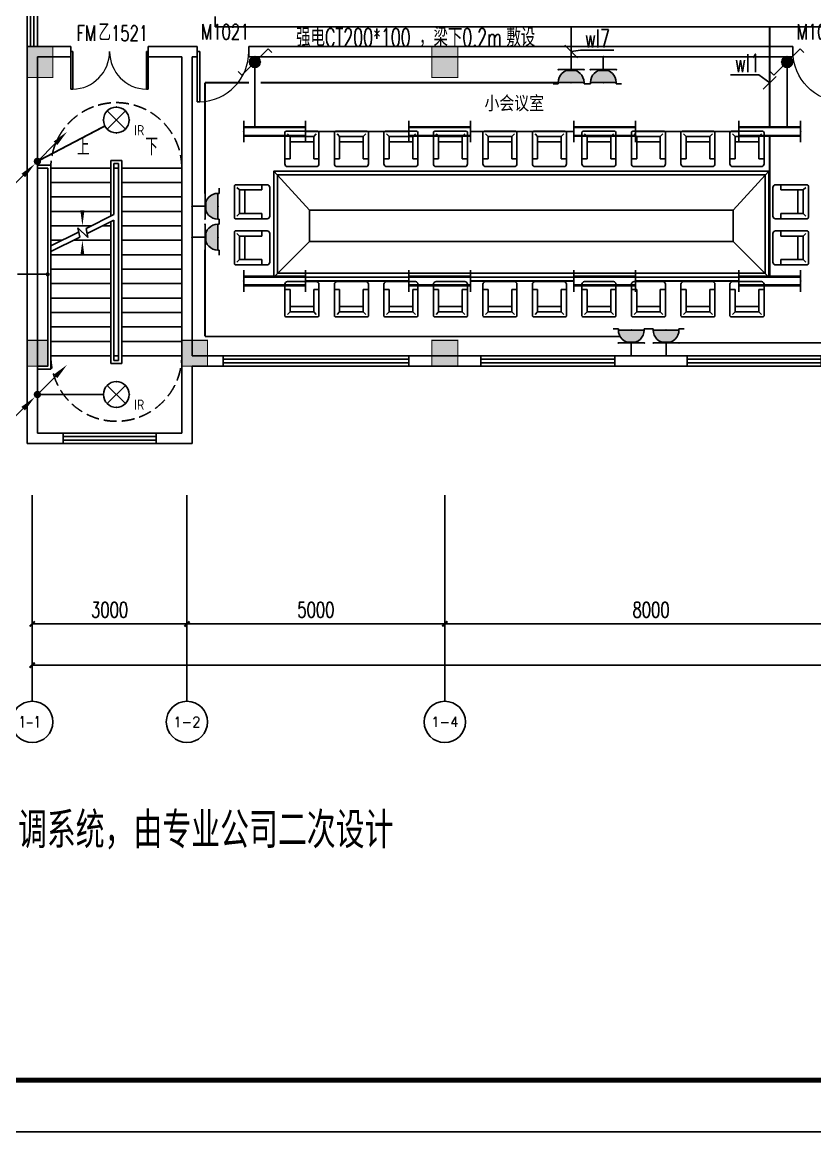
# Model space of a CAD drawing. Extents: x -6243262 to 3079315, y -2914302 to 172723.
# Drawn here: x -5780676 to -5765306, y -692286 to -670768 of the extents above; entities that cross this region are included whole.
import ezdxf
from ezdxf.enums import TextEntityAlignment as Align

# ---------------------------------------------------------------- set-up
doc = ezdxf.new("R2010")
doc.units = 0
doc.header["$LTSCALE"] = 1000
doc.linetypes.add('DASH', pattern=[0.35, 0.25, -0.1])
for name, color, linetype in [('0-柱网', 2, 'Continuous'), ('AXIS', 3, 'Continuous'), ('AXIS_TEXT', 7, 'Continuous'), ('CABLETRAY', 4, 'Continuous'), ('DIM-插座', 3, 'Continuous'), ('DIM-照明', 3, 'Continuous'), ('DIM_LEAD', 3, 'Continuous'), ('DIM_SYMB', 3, 'Continuous'), ('DOOR_FIRE', 4, 'Continuous'), ('DOOR_FIRE_TEXT', 7, 'Continuous'), ('EQUIP-插座', 3, 'Continuous'), ('EQUIP-照明', 3, 'Continuous'), ('fur', 253, 'Continuous'), ('HANDRAIL', 3, 'Continuous'), ('LWIRE', 4, 'Continuous'), ('PUB_TEXT', 7, 'Continuous'), ('PUB_TITLE', 4, 'Continuous'), ('STAIR', 2, 'Continuous'), ('TEL_TEXT', 7, 'Continuous'), ('WALL', 9, 'Continuous'), ('WINDOW', 4, 'Continuous'), ('WINDOW_TEXT', 7, 'Continuous'), ('WIRE-插座', 5, 'Continuous'), ('WIRE-照明', 1, 'Continuous')]:
    doc.layers.add(name, color=color, linetype=linetype)
doc.styles.add('-宋体', font='', dxfattribs={"width": 0.8})
doc.styles.add('_TCH_AXIS', font='COMPLEX', dxfattribs={"bigfont": 'GBCBIG'})
doc.styles.add('_TCH_DIM', font='SIMPLEX', dxfattribs={"bigfont": 'GBCBIG'})
doc.styles.add('_TCH_DIM_T3', font='SIMPLEX', dxfattribs={"width": 0.705882, "bigfont": 'GBCBIG'})
doc.styles.add('_TCH_WINDOW', font='SIMPLEX', dxfattribs={"height": 3.5, "bigfont": 'GBCBIG'})
doc.styles.add('_TEL_ATTDEF', font='gbenor', dxfattribs={"bigfont": 'gbcbig'})
doc.styles.add('_TEL_DIM', font='SIMPLEX', dxfattribs={"width": 0.8, "height": 3.5, "bigfont": 'HZTXT'})
doc.styles.add('COMPLEX', font='COMPLEX')
doc.styles.get("Standard").update_dxf_attribs({"font": 'gbenor.shx', "bigfont": 'gbcbig.shx'})
doc.styles.get('-宋体').set_extended_font_data('SimSun')
doc.dimstyles.new('_TCH_ARCH&&100', dxfattribs={"dimtxt": 297.5, "dimasz": 100, "dimexe": 250, "dimexo": 300, "dimgap": 126.25, "dimtad": 1, "dimdec": 0, "dimzin": 0, "dimdsep": 46, "dimtxsty": '_TCH_DIM_T3', "dimblk": 'ARCHTICK', "dimcen": 0.09, "dimclrt": 7, "dimazin": 2, "dimtfac": 1, "dimtdec": 0, "dimtix": 1, "dimtmove": 2, "dimatfit": 3, "dimfxl": 0, "dimtolj": 1, "dimtzin": 0, "dimarcsym": 0})

# ---------------------------------------------------------------- blocks, each defined once
blk = doc.blocks.new('1#柱网')
at = {"layer": '0-柱网'}
for points in [[(494005, 85967), (494005, 85367), (494505, 85367), (494505, 85967)], [(501855, 85967), (501855, 85367), (502355, 85367), (502355, 85967)], [(494005, 80267), (494005, 79767), (494405, 79767), (494405, 80267)], [(497005, 80267), (497005, 79767), (497505, 79767), (497505, 80267)], [(501855, 80267), (501855, 79767), (502355, 79767), (502355, 80267)]]:
    blk.add_hatch(color=0, dxfattribs=at).paths.add_polyline_path(points)
at = {"layer": '0-柱网', "color": 0, "const_width": 20}
for points in [[(494005, 85967), (494005, 85367), (494505, 85367), (494505, 85967), (494005, 85967)], [(501855, 85967), (501855, 85367), (502355, 85367), (502355, 85967), (501855, 85967)], [(494005, 80267), (494005, 79767), (494405, 79767), (494405, 80267), (494005, 80267)], [(497005, 80267), (497005, 79767), (497505, 79767), (497505, 80267), (497005, 80267)], [(501855, 80267), (501855, 79767), (502355, 79767), (502355, 80267), (501855, 80267)]]:
    blk.add_lwpolyline(points, dxfattribs=at)
blk = doc.blocks.new('_AXISO')
at = {"color": 0}
blk.add_circle((0, 0), 0.5, dxfattribs=at)
at = {"layer": 'AXIS_TEXT', "color": 0, "style": 'COMPLEX', "width": 1.041667}
blk.add_attdef('A', text='', height=0.56, dxfattribs=at).set_placement((-0.25, -0.28), (0.25, -0.28), align=Align.FIT)
blk = doc.blocks.new('$WINLIB2D$00000001')
at = {"color": 0}
for points in [[(-0.5, 0.5), (-0.5, -0.5)], [(-0.5, 0.5), (0.5, 0.5)], [(0.5, -0.5), (0.5, 0.5)], [(0.5, 0.1667), (-0.5, 0.1667)], [(0.5, -0.1667), (-0.5, -0.1667)], [(-0.5, -0.5), (0.5, -0.5)]]:
    blk.add_lwpolyline(points, dxfattribs=at)
blk = doc.blocks.new('$DorLib2D$00000001')
at = {"color": 0}
for p, q in [((0.45, 0.975), (0.5, 0.975)), ((0.45, 0), (0.45, 0.975)), ((0.5, 0), (0.5, 0.975)), ((0.5, 0), (0.45, 0))]:
    blk.add_line(p, q, dxfattribs=at)
at = {"color": 0, "lineweight": 13}
blk.add_arc((0.475, 0), 0.975, 91.4693, 180, dxfattribs=at)
blk = doc.blocks.new('$DorLib2D$00000002')
at = {"color": 0}
for p, q in [((-0.5, 0), (-0.5, 0.4875)), ((-0.475, 0.4875), (-0.5, 0.4875)), ((-0.475, 0), (-0.475, 0.4875)), ((0.475, 0), (0.475, 0.4875)), ((0.475, 0.4875), (0.5, 0.4875)), ((0.5, 0), (0.5, 0.4875)), ((-0.5, 0), (-0.475, 0)), ((0.5, 0), (0.475, 0))]:
    blk.add_line(p, q, dxfattribs=at)
at = {"color": 0, "lineweight": 13}
for centre, start, end in [((-0.4875, 0), 0, 88.53072), ((0.4875, 0), 91.46928, 180)]:
    blk.add_arc(centre, 0.4875, start, end, dxfattribs=at)
blk = doc.blocks.new('_ArchTick')
at = {"color": 0, "linetype": 'ByBlock', "const_width": 0.4}
blk.add_lwpolyline([(-0.5, -0.5), (0.5, 0.5)], dxfattribs=at)
blk = doc.blocks.new('*D86')
at = {"layer": 'AXIS', "color": 0, "lineweight": -2, "transparency": 16777216}
for p, q in [((1357095, -788352), (1357095, -791602)), ((1397095, -788352), (1397095, -791602)), ((1357095, -791352), (1397095, -791352))]:
    blk.add_line(p, q, dxfattribs=at)
at = {"layer": 'Defpoints', "color": 0, "transparency": 16777216}
for p in [(1357095, -788052), (1397095, -788052), (1397095, -791352)]:
    blk.add_point(p, dxfattribs=at)
at = {"layer": 'AXIS', "color": 0, "lineweight": -2, "transparency": 16777216, "xscale": 100, "yscale": 100, "zscale": 100, "rotation": 180}
blk.add_blockref('_ArchTick', (1357095, -791352), dxfattribs=at)
at = {"layer": 'AXIS', "color": 0, "lineweight": -2, "transparency": 16777216, "xscale": 100, "yscale": 100, "zscale": 100}
blk.add_blockref('_ArchTick', (1397095, -791352), dxfattribs=at)
at = {"layer": 'AXIS', "color": 7, "transparency": 16777216, "insert": (1377095, -791077), "char_height": 297.5, "attachment_point": 5, "style": '_TCH_DIM_T3'}
blk.add_mtext('\\A1;40000', dxfattribs=at)
blk = doc.blocks.new('*D94')
at = {"layer": 'AXIS', "color": 0, "lineweight": -2, "transparency": 16777216}
for p, q in [((1365095, -788352), (1365095, -790802)), ((1373095, -788352), (1373095, -790802)), ((1365095, -790552), (1373095, -790552))]:
    blk.add_line(p, q, dxfattribs=at)
at = {"layer": 'Defpoints', "color": 0, "transparency": 16777216}
for p in [(1365095, -788052), (1373095, -788052), (1373095, -790552)]:
    blk.add_point(p, dxfattribs=at)
at = {"layer": 'AXIS', "color": 0, "lineweight": -2, "transparency": 16777216, "xscale": 100, "yscale": 100, "zscale": 100, "rotation": 180}
blk.add_blockref('_ArchTick', (1365095, -790552), dxfattribs=at)
at = {"layer": 'AXIS', "color": 0, "lineweight": -2, "transparency": 16777216, "xscale": 100, "yscale": 100, "zscale": 100}
blk.add_blockref('_ArchTick', (1373095, -790552), dxfattribs=at)
at = {"layer": 'AXIS', "color": 7, "transparency": 16777216, "insert": (1369095, -790277), "char_height": 297.5, "attachment_point": 5, "style": '_TCH_DIM_T3'}
blk.add_mtext('\\A1;8000', dxfattribs=at)
blk = doc.blocks.new('*D95')
at = {"layer": 'AXIS', "color": 0, "lineweight": -2, "transparency": 16777216}
for p, q in [((1360095, -788352), (1360095, -790802)), ((1365095, -788352), (1365095, -790802)), ((1360095, -790552), (1365095, -790552))]:
    blk.add_line(p, q, dxfattribs=at)
at = {"layer": 'Defpoints', "color": 0, "transparency": 16777216}
for p in [(1360095, -788052), (1365095, -788052), (1365095, -790552)]:
    blk.add_point(p, dxfattribs=at)
at = {"layer": 'AXIS', "color": 0, "lineweight": -2, "transparency": 16777216, "xscale": 100, "yscale": 100, "zscale": 100, "rotation": 180}
blk.add_blockref('_ArchTick', (1360095, -790552), dxfattribs=at)
at = {"layer": 'AXIS', "color": 0, "lineweight": -2, "transparency": 16777216, "xscale": 100, "yscale": 100, "zscale": 100}
blk.add_blockref('_ArchTick', (1365095, -790552), dxfattribs=at)
at = {"layer": 'AXIS', "color": 7, "transparency": 16777216, "insert": (1362595, -790277), "char_height": 297.5, "attachment_point": 5, "style": '_TCH_DIM_T3'}
blk.add_mtext('\\A1;5000', dxfattribs=at)
blk = doc.blocks.new('*D96')
at = {"layer": 'AXIS', "color": 0, "lineweight": -2, "transparency": 16777216}
for p, q in [((1357095, -788352), (1357095, -790802)), ((1360095, -788352), (1360095, -790802)), ((1357095, -790552), (1360095, -790552))]:
    blk.add_line(p, q, dxfattribs=at)
at = {"layer": 'Defpoints', "color": 0, "transparency": 16777216}
for p in [(1357095, -788052), (1360095, -788052), (1360095, -790552)]:
    blk.add_point(p, dxfattribs=at)
at = {"layer": 'AXIS', "color": 0, "lineweight": -2, "transparency": 16777216, "xscale": 100, "yscale": 100, "zscale": 100, "rotation": 180}
blk.add_blockref('_ArchTick', (1357095, -790552), dxfattribs=at)
at = {"layer": 'AXIS', "color": 0, "lineweight": -2, "transparency": 16777216, "xscale": 100, "yscale": 100, "zscale": 100}
blk.add_blockref('_ArchTick', (1360095, -790552), dxfattribs=at)
at = {"layer": 'AXIS', "color": 7, "transparency": 16777216, "insert": (1358595, -790277), "char_height": 297.5, "attachment_point": 5, "style": '_TCH_DIM_T3'}
blk.add_mtext('\\A1;3000', dxfattribs=at)
blk = doc.blocks.new('$equip$00002530')
for p, q in [((-0.354, 0.354), (0.354, -0.354)), ((0.354, 0.354), (-0.354, -0.354))]:
    blk.add_line(p, q)
at = {"const_width": 0.04}
blk.add_lwpolyline([(0, 0.5, -1), (0, -0.5, -1), (0, 0.5, -2.479085)], format="xyb", dxfattribs=at)
blk.add_circle((0, 0), 0.5)
for p in [(0, 0.5), (-0.5, 0), (0.5, 0), (0, -0.5)]:
    blk.add_point(p)
at = {"color": 7, "style": '_TEL_DIM', "flags": 1}
blk.add_attdef('A', text='', height=0.00002, dxfattribs=at).set_placement((0, 0), align=Align.MIDDLE_CENTER)
at = {"color": 7, "style": '_TEL_DIM'}
blk.add_attdef('$TEXT$', text='', height=0.4, dxfattribs=at).set_placement((0.887, -0.396), align=Align.MIDDLE_CENTER)
blk = doc.blocks.new('$equip$00001160')
for p, q in [((-1.2, 0.417), (-1.2, -0.417)), ((-1.2, 0.167), (1.2, 0.167)), ((1.2, 0.417), (1.2, -0.417)), ((-1.2, -0.167), (1.2, -0.167))]:
    blk.add_line(p, q)
at = {"const_width": 0.1}
for points in [[(-1.2, 0.167), (1.2, 0.167)], [(-1.2, -0.167), (1.2, -0.167)]]:
    blk.add_lwpolyline(points, dxfattribs=at)
at = {"layer": 'EQUIP-照明'}
for p in [(-1.2, 0), (0, 0.167), (1.2, 0), (0, -0.167)]:
    blk.add_point(p, dxfattribs=at)
at = {"layer": 'EQUIP-照明', "flags": 9}
blk.add_attdef('A', (0, 0), '', height=0.00002, dxfattribs=at)
blk = doc.blocks.new('$equip$00001208')
for p, q in [((0.147, 0.356), (0.512, 0.72)), ((0.512, 0.72), (0.653, 0.579)), ((-0.147, 0.061), (-0.512, -0.304)), ((-0.512, -0.304), (-0.653, -0.162))]:
    blk.add_line(p, q)
blk.add_circle((0, 0.208), 0.208)
for points in [[(-0.18, 0.312), (0.18, 0.312), (-0.208, 0.208), (0.208, 0.208)], [(-0.18, 0.104), (0.18, 0.104), (-0.208, 0.208), (0.208, 0.208)], [(-0.104, 0.389), (0.104, 0.389), (-0.18, 0.312), (0.18, 0.312)], [(-0.104, 0.028), (0.104, 0.028), (-0.18, 0.104), (0.18, 0.104)], [(0, 0.417), (0, 0.417), (-0.104, 0.389), (0.104, 0.389)], [(0, 0), (0, 0), (-0.104, 0.028), (0.104, 0.028)]]:
    blk.add_solid(points)
at = {"layer": 'EQUIP-照明'}
for p in [(-0.208, 0.208), (0, 0.417), (0, 0), (0.208, 0.208)]:
    blk.add_point(p, dxfattribs=at)
at = {"layer": 'EQUIP-照明', "flags": 9}
blk.add_attdef('A', (0, 0), '', height=0.00002, dxfattribs=at)
blk = doc.blocks.new('$equip$00001240')
for p, q in [((-0.5, 1.05), (-0.7, 1.05)), ((-0.5, 1.05), (-0.5, 1)), ((-0.5, 1), (0.5, 1)), ((0.5, 1.05), (0.7, 1.05)), ((0.5, 1.05), (0.5, 1)), ((-0.5, 0.5), (0.5, 0.5)), ((0, 0.5), (0, 0))]:
    blk.add_line(p, q)
blk.add_arc((0, 1), 0.5, 180, 0)
for points in [[(0.433, 0.75), (-0.433, 0.75), (0.5, 1), (-0.5, 1)], [(0.25, 0.567), (-0.25, 0.567), (0.433, 0.75), (-0.433, 0.75)], [(0, 0.5), (0, 0.5), (0.25, 0.567), (-0.25, 0.567)]]:
    blk.add_solid(points)
at = {"layer": 'EQUIP-照明'}
for p in [(0, 1), (-0.5, 0.5), (0.5, 0.5), (0, 0)]:
    blk.add_point(p, dxfattribs=at)
at = {"layer": 'EQUIP-照明', "flags": 9}
blk.add_attdef('A', (0, 0), '', height=0.00002, dxfattribs=at)
blk = doc.blocks.new('$TelecSys$00000081')
for p, q in [((0.104, 0.104), (0.104, 0.104)), ((-0.104, -0.104), (-0.104, -0.104)), ((-1.15, -1.15), (-0.55, -0.55))]:
    blk.add_line(p, q)
at = {"const_width": 0.142}
blk.add_lwpolyline([(0.071, 0, 1), (-0.071, 0, 1)], format="xyb", close=True, dxfattribs=at)
blk.add_solid([(-0.62, -0.48), (-0.48, -0.62), (-0.1, -0.1)])
at = {"width": 0.8, "flags": 9}
blk.add_attdef('A', (0, 0), '', height=0.00002, rotation=180, dxfattribs=at)
blk = doc.blocks.new('$TelecSys$00000079')
for p, q in [((0.7, 0.7), (0, 0)), ((0.104, 0.104), (0.104, 0.104)), ((-0.104, -0.104), (-0.104, -0.104))]:
    blk.add_line(p, q)
at = {"const_width": 0.142}
blk.add_lwpolyline([(-0.071, 0, 1), (0.071, 0, 1)], format="xyb", close=True, dxfattribs=at)
blk.add_solid([(0.63, 0.77), (0.77, 0.63), (1.15, 1.15)])
at = {"width": 0.8, "flags": 9}
blk.add_attdef('A', (0, 0), '', height=0.00002, dxfattribs=at)
blk = doc.blocks.new('22')
at = {"color": 8, "linetype": 'DASH'}
for centre, start, end in [((1358725.1, -781712.2), 359.99984, 180.00017), ((1358725.1, -785352.2), 179.99983, 0.00016)]:
    blk.add_arc(centre, 1270, start, end, dxfattribs=at)
at = {"layer": 'AXIS', "color": 8}
for p, q in [((1357095.1, -788052.2), (1357095.1, -792052.2)), ((1360095.1, -788052.2), (1360095.1, -792052.2)), ((1365095.1, -788052.2), (1365095.1, -792052.2))]:
    blk.add_line(p, q, dxfattribs=at)
at = {"layer": 'DIM_LEAD', "color": 8}
blk.add_line((1357395.1, -783772.2), (1356811.4, -783772.2), dxfattribs=at)
at = {"layer": 'DIM_LEAD', "color": 8, "const_width": 40}
blk.add_lwpolyline([(1357415.1, -783772.2, 1), (1357375.1, -783772.2, 1)], format="xyb", close=True, dxfattribs=at)
at = {"layer": 'DIM_SYMB', "color": 8}
for points in [[(1358067.6, -781572.2, 0, 0, 0), (1358067.6, -782832.2, 0, 80, 0), (1358067.6, -782532.2, 0, 0, 0)], [(1359382.6, -781572.2, 0, 0, 0), (1359382.6, -786102.2, 0, 0, 0), (1358067.6, -786102.2, 0, 0, 0), (1358067.6, -783112.2, 0, 80, 0), (1358067.6, -783412.2, 0, 0, 0)]]:
    blk.add_lwpolyline(points, format="xyseb", dxfattribs=at)
at = {"layer": 'fur', "color": 8}
for p, q in [((1362095.8, -781099.1), (1362045, -781048.3)), ((1362095.8, -781530.9), (1362095.8, -781099.1)), ((1362095.8, -781099.1), (1362553, -781099.1)), ((1362553, -781099.1), (1362603.8, -781048.3)), ((1362553, -781099.1), (1362553, -781530.9)), ((1363055.8, -781099.1), (1363005, -781048.3)), ((1363055.8, -781530.9), (1363055.8, -781099.1)), ((1363055.8, -781099.1), (1363513, -781099.1)), ((1363513, -781099.1), (1363563.8, -781048.3)), ((1363513, -781099.1), (1363513, -781530.9)), ((1364015.8, -781099.1), (1363965, -781048.3)), ((1364015.8, -781530.9), (1364015.8, -781099.1)), ((1364015.8, -781099.1), (1364473, -781099.1)), ((1364473, -781099.1), (1364523.8, -781048.3)), ((1364473, -781099.1), (1364473, -781530.9)), ((1364975.8, -781099.1), (1364925, -781048.3)), ((1364975.8, -781530.9), (1364975.8, -781099.1)), ((1364975.8, -781099.1), (1365433, -781099.1)), ((1365433, -781099.1), (1365483.8, -781048.3)), ((1365433, -781099.1), (1365433, -781530.9)), ((1365935.8, -781099.1), (1365885, -781048.3)), ((1365935.8, -781530.9), (1365935.8, -781099.1)), ((1365935.8, -781099.1), (1366393, -781099.1)), ((1366393, -781099.1), (1366443.8, -781048.3)), ((1366393, -781099.1), (1366393, -781530.9)), ((1366895.8, -781099.1), (1366845, -781048.3)), ((1366895.8, -781530.9), (1366895.8, -781099.1)), ((1366895.8, -781099.1), (1367353, -781099.1)), ((1367353, -781099.1), (1367403.8, -781048.3)), ((1367353, -781099.1), (1367353, -781530.9)), ((1367855.8, -781099.1), (1367805, -781048.3)), ((1367855.8, -781530.9), (1367855.8, -781099.1)), ((1367855.8, -781099.1), (1368313, -781099.1)), ((1368313, -781099.1), (1368363.8, -781048.3)), ((1368313, -781099.1), (1368313, -781530.9)), ((1368815.8, -781099.1), (1368765, -781048.3)), ((1368815.8, -781530.9), (1368815.8, -781099.1)), ((1368815.8, -781099.1), (1369273, -781099.1)), ((1369273, -781099.1), (1369323.8, -781048.3)), ((1369273, -781099.1), (1369273, -781530.9)), ((1369775.8, -781099.1), (1369725, -781048.3)), ((1369775.8, -781530.9), (1369775.8, -781099.1)), ((1369775.8, -781099.1), (1370233, -781099.1)), ((1370233, -781099.1), (1370283.8, -781048.3)), ((1370233, -781099.1), (1370233, -781530.9)), ((1370726.8, -781099.1), (1370676, -781048.3)), ((1370726.8, -781530.9), (1370726.8, -781099.1)), ((1370726.8, -781099.1), (1371184, -781099.1)), ((1371184, -781099.1), (1371234.8, -781048.3)), ((1371184, -781099.1), (1371184, -781530.9)), ((1362095.8, -781200.7), (1362553, -781200.7)), ((1363055.8, -781200.7), (1363513, -781200.7)), ((1364015.8, -781200.7), (1364473, -781200.7)), ((1364975.8, -781200.7), (1365433, -781200.7)), ((1365935.8, -781200.7), (1366393, -781200.7)), ((1366895.8, -781200.7), (1367353, -781200.7)), ((1367855.8, -781200.7), (1368313, -781200.7)), ((1368815.8, -781200.7), (1369273, -781200.7)), ((1369775.8, -781200.7), (1370233, -781200.7)), ((1370726.8, -781200.7), (1371184, -781200.7)), ((1362095.8, -781530.9), (1361994.2, -781530.9)), ((1362654.6, -781530.9), (1362553, -781530.9)), ((1363055.8, -781530.9), (1362954.2, -781530.9)), ((1363614.6, -781530.9), (1363513, -781530.9)), ((1364015.8, -781530.9), (1363914.2, -781530.9)), ((1364574.6, -781530.9), (1364473, -781530.9)), ((1364975.8, -781530.9), (1364874.2, -781530.9)), ((1365534.6, -781530.9), (1365433, -781530.9)), ((1365935.8, -781530.9), (1365834.2, -781530.9)), ((1366494.6, -781530.9), (1366393, -781530.9)), ((1366895.8, -781530.9), (1366794.2, -781530.9)), ((1367454.6, -781530.9), (1367353, -781530.9)), ((1367855.8, -781530.9), (1367754.2, -781530.9)), ((1368414.6, -781530.9), (1368313, -781530.9)), ((1368815.8, -781530.9), (1368714.2, -781530.9)), ((1369374.6, -781530.9), (1369273, -781530.9)), ((1369775.8, -781530.9), (1369674.2, -781530.9)), ((1370334.6, -781530.9), (1370233, -781530.9)), ((1370726.8, -781530.9), (1370625.2, -781530.9)), ((1371285.6, -781530.9), (1371184, -781530.9)), ((1362473.4, -782528.7), (1361780.4, -781769.9)), ((1371307.5, -781841.9), (1361852.4, -781841.9)), ((1361852.4, -781841.9), (1361852.4, -783755.1)), ((1371379.5, -781769.1), (1370686.5, -782528)), ((1371307.5, -783754.4), (1371307.5, -781841.1)), ((1361115.6, -782136.6), (1361064.8, -782085.8)), ((1361547.4, -782136.6), (1361115.6, -782136.6)), ((1361115.6, -782136.6), (1361115.6, -782593.8)), ((1361217.2, -782136.6), (1361217.2, -782593.8)), ((1361547.4, -782136.6), (1361547.4, -782035)), ((1371611.8, -782136.6), (1371611.8, -782035)), ((1371611.8, -782136.6), (1372043.6, -782136.6)), ((1371942, -782136.6), (1371942, -782593.8)), ((1372043.6, -782136.6), (1372094.4, -782085.8)), ((1372043.6, -782136.6), (1372043.6, -782593.8)), ((1361115.6, -782593.8), (1361064.8, -782644.6)), ((1361115.6, -782593.8), (1361547.4, -782593.8)), ((1361547.4, -782695.4), (1361547.4, -782593.8)), ((1370686.5, -782528.7), (1362473.4, -782528.7)), ((1362473.4, -782528.7), (1362473.4, -783134.1)), ((1370686.5, -783134.1), (1370686.5, -782528)), ((1371611.8, -782695.4), (1371611.8, -782593.8)), ((1372043.6, -782593.8), (1371611.8, -782593.8)), ((1372043.6, -782593.8), (1372094.4, -782644.6)), ((1361115.6, -783030.5), (1361064.8, -782979.7)), ((1361547.4, -783030.5), (1361115.6, -783030.5)), ((1361115.6, -783030.5), (1361115.6, -783487.7)), ((1361217.2, -783030.5), (1361217.2, -783487.7)), ((1361547.4, -783030.5), (1361547.4, -782928.9)), ((1371611.8, -783030.5), (1371611.8, -782928.9)), ((1371611.8, -783030.5), (1372043.6, -783030.5)), ((1371942, -783030.5), (1371942, -783487.7)), ((1372043.6, -783030.5), (1372094.4, -782979.7)), ((1372043.6, -783030.5), (1372043.6, -783487.7)), ((1362473.4, -783134.1), (1361780.4, -783827.1)), ((1362473.4, -783134.1), (1370686.5, -783134.1)), ((1370686.5, -783133.4), (1371379.5, -783826.4)), ((1361115.6, -783487.7), (1361064.8, -783538.5)), ((1361115.6, -783487.7), (1361547.4, -783487.7)), ((1361547.4, -783589.3), (1361547.4, -783487.7)), ((1371611.8, -783589.3), (1371611.8, -783487.7)), ((1372043.6, -783487.7), (1371611.8, -783487.7)), ((1372043.6, -783487.7), (1372094.4, -783538.5)), ((1371307.5, -783748.2), (1361852.4, -783748.2)), ((1362095.8, -784066.1), (1361994.2, -784066.1)), ((1362095.8, -784066.1), (1362095.8, -784497.9)), ((1362553, -784497.9), (1362553, -784066.1)), ((1362654.6, -784066.1), (1362553, -784066.1)), ((1363055.8, -784066.1), (1362954.2, -784066.1)), ((1363055.8, -784066.1), (1363055.8, -784497.9)), ((1363513, -784497.9), (1363513, -784066.1)), ((1363614.6, -784066.1), (1363513, -784066.1)), ((1364015.8, -784066.1), (1363914.2, -784066.1)), ((1364015.8, -784066.1), (1364015.8, -784497.9)), ((1364473, -784497.9), (1364473, -784066.1)), ((1364574.6, -784066.1), (1364473, -784066.1)), ((1364975.8, -784066.1), (1364874.2, -784066.1)), ((1364975.8, -784066.1), (1364975.8, -784497.9)), ((1365433, -784497.9), (1365433, -784066.1)), ((1365534.6, -784066.1), (1365433, -784066.1)), ((1365935.8, -784066.1), (1365834.2, -784066.1)), ((1365935.8, -784066.1), (1365935.8, -784497.9)), ((1366393, -784497.9), (1366393, -784066.1)), ((1366494.6, -784066.1), (1366393, -784066.1)), ((1366895.8, -784066.1), (1366794.2, -784066.1)), ((1366895.8, -784066.1), (1366895.8, -784497.9)), ((1367353, -784497.9), (1367353, -784066.1)), ((1367454.6, -784066.1), (1367353, -784066.1)), ((1367855.8, -784066.1), (1367754.2, -784066.1)), ((1367855.8, -784066.1), (1367855.8, -784497.9)), ((1368313, -784497.9), (1368313, -784066.1)), ((1368414.6, -784066.1), (1368313, -784066.1)), ((1368815.8, -784066.1), (1368714.2, -784066.1)), ((1368815.8, -784066.1), (1368815.8, -784497.9)), ((1369273, -784497.9), (1369273, -784066.1)), ((1369374.6, -784066.1), (1369273, -784066.1)), ((1369775.8, -784066.1), (1369674.2, -784066.1)), ((1369775.8, -784066.1), (1369775.8, -784497.9)), ((1370233, -784497.9), (1370233, -784066.1)), ((1370334.6, -784066.1), (1370233, -784066.1)), ((1370726.8, -784066.1), (1370625.2, -784066.1)), ((1370726.8, -784066.1), (1370726.8, -784497.9)), ((1371184, -784497.9), (1371184, -784066.1)), ((1371285.6, -784066.1), (1371184, -784066.1)), ((1362095.8, -784497.9), (1362045, -784548.7)), ((1362095.8, -784396.3), (1362553, -784396.3)), ((1362095.8, -784497.9), (1362553, -784497.9)), ((1362553, -784497.9), (1362603.8, -784548.7)), ((1363055.8, -784497.9), (1363005, -784548.7)), ((1363055.8, -784396.3), (1363513, -784396.3)), ((1363055.8, -784497.9), (1363513, -784497.9)), ((1363513, -784497.9), (1363563.8, -784548.7)), ((1364015.8, -784497.9), (1363965, -784548.7)), ((1364015.8, -784396.3), (1364473, -784396.3)), ((1364015.8, -784497.9), (1364473, -784497.9)), ((1364473, -784497.9), (1364523.8, -784548.7)), ((1364975.8, -784497.9), (1364925, -784548.7)), ((1364975.8, -784396.3), (1365433, -784396.3)), ((1364975.8, -784497.9), (1365433, -784497.9)), ((1365433, -784497.9), (1365483.8, -784548.7)), ((1365935.8, -784497.9), (1365885, -784548.7)), ((1365935.8, -784396.3), (1366393, -784396.3)), ((1365935.8, -784497.9), (1366393, -784497.9)), ((1366393, -784497.9), (1366443.8, -784548.7)), ((1366895.8, -784497.9), (1366845, -784548.7)), ((1366895.8, -784396.3), (1367353, -784396.3)), ((1366895.8, -784497.9), (1367353, -784497.9)), ((1367353, -784497.9), (1367403.8, -784548.7)), ((1367855.8, -784497.9), (1367805, -784548.7)), ((1367855.8, -784396.3), (1368313, -784396.3)), ((1367855.8, -784497.9), (1368313, -784497.9)), ((1368313, -784497.9), (1368363.8, -784548.7)), ((1368815.8, -784497.9), (1368765, -784548.7)), ((1368815.8, -784396.3), (1369273, -784396.3)), ((1368815.8, -784497.9), (1369273, -784497.9)), ((1369273, -784497.9), (1369323.8, -784548.7)), ((1369775.8, -784497.9), (1369725, -784548.7)), ((1369775.8, -784396.3), (1370233, -784396.3)), ((1369775.8, -784497.9), (1370233, -784497.9)), ((1370233, -784497.9), (1370283.8, -784548.7)), ((1370726.8, -784497.9), (1370676, -784548.7)), ((1370726.8, -784396.3), (1371184, -784396.3)), ((1370726.8, -784497.9), (1371184, -784497.9)), ((1371184, -784497.9), (1371234.8, -784548.7))]:
    blk.add_line(p, q, dxfattribs=at)
for points in [[(1361994.2, -781632.5), (1361994.2, -781022.9, -0.4142136), (1362019.6, -780997.5), (1362629.2, -780997.5, -0.4142136), (1362654.6, -781022.9), (1362654.6, -781632.5, -0.4142136), (1362603.8, -781683.3), (1362045, -781683.3, -0.4142136)], [(1362954.2, -781632.5), (1362954.2, -781022.9, -0.4142136), (1362979.6, -780997.5), (1363589.2, -780997.5, -0.4142136), (1363614.6, -781022.9), (1363614.6, -781632.5, -0.4142136), (1363563.8, -781683.3), (1363005, -781683.3, -0.4142136)], [(1363914.2, -781632.5), (1363914.2, -781022.9, -0.4142136), (1363939.6, -780997.5), (1364549.2, -780997.5, -0.4142136), (1364574.6, -781022.9), (1364574.6, -781632.5, -0.4142136), (1364523.8, -781683.3), (1363965, -781683.3, -0.4142136)], [(1364874.2, -781632.5), (1364874.2, -781022.9, -0.4142136), (1364899.6, -780997.5), (1365509.2, -780997.5, -0.4142136), (1365534.6, -781022.9), (1365534.6, -781632.5, -0.4142136), (1365483.8, -781683.3), (1364925, -781683.3, -0.4142136)], [(1365834.2, -781632.5), (1365834.2, -781022.9, -0.4142136), (1365859.6, -780997.5), (1366469.2, -780997.5, -0.4142136), (1366494.6, -781022.9), (1366494.6, -781632.5, -0.4142136), (1366443.8, -781683.3), (1365885, -781683.3, -0.4142136)], [(1366794.2, -781632.5), (1366794.2, -781022.9, -0.4142136), (1366819.6, -780997.5), (1367429.2, -780997.5, -0.4142136), (1367454.6, -781022.9), (1367454.6, -781632.5, -0.4142136), (1367403.8, -781683.3), (1366845, -781683.3, -0.4142136)], [(1367754.2, -781632.5), (1367754.2, -781022.9, -0.4142136), (1367779.6, -780997.5), (1368389.2, -780997.5, -0.4142136), (1368414.6, -781022.9), (1368414.6, -781632.5, -0.4142136), (1368363.8, -781683.3), (1367805, -781683.3, -0.4142136)], [(1368714.2, -781632.5), (1368714.2, -781022.9, -0.4142136), (1368739.6, -780997.5), (1369349.2, -780997.5, -0.4142136), (1369374.6, -781022.9), (1369374.6, -781632.5, -0.4142136), (1369323.8, -781683.3), (1368765, -781683.3, -0.4142136)], [(1369674.2, -781632.5), (1369674.2, -781022.9, -0.4142136), (1369699.6, -780997.5), (1370309.2, -780997.5, -0.4142136), (1370334.6, -781022.9), (1370334.6, -781632.5, -0.4142136), (1370283.8, -781683.3), (1369725, -781683.3, -0.4142136)], [(1370625.2, -781632.5), (1370625.2, -781022.9, -0.4142136), (1370650.6, -780997.5), (1371260.2, -780997.5, -0.4142136), (1371285.6, -781022.9), (1371285.6, -781632.5, -0.4142136), (1371234.8, -781683.3), (1370676, -781683.3, -0.4142136)], [(1361699.8, -782085.8, 0.4142136), (1361649, -782035), (1361039.4, -782035, 0.4142136), (1361014, -782060.4), (1361014, -782670, 0.4142136), (1361039.4, -782695.4), (1361649, -782695.4, 0.4142136), (1361699.8, -782644.6)], [(1371459.4, -782085.8, -0.4142136), (1371510.2, -782035), (1372119.8, -782035, -0.4142136), (1372145.2, -782060.4), (1372145.2, -782670, -0.4142136), (1372119.8, -782695.4), (1371510.2, -782695.4, -0.4142136), (1371459.4, -782644.6)], [(1361699.8, -782979.7, 0.4142136), (1361649, -782928.9), (1361039.4, -782928.9, 0.4142136), (1361014, -782954.3), (1361014, -783563.9, 0.4142136), (1361039.4, -783589.3), (1361649, -783589.3, 0.4142136), (1361699.8, -783538.5)], [(1371459.4, -782979.7, -0.4142136), (1371510.2, -782928.9), (1372119.8, -782928.9, -0.4142136), (1372145.2, -782954.3), (1372145.2, -783563.9, -0.4142136), (1372119.8, -783589.3), (1371510.2, -783589.3, -0.4142136), (1371459.4, -783538.5)], [(1361994.2, -783964.5), (1361994.2, -784574.1, 0.4142136), (1362019.6, -784599.5), (1362629.2, -784599.5, 0.4142136), (1362654.6, -784574.1), (1362654.6, -783964.5, 0.4142136), (1362603.8, -783913.7), (1362045, -783913.7, 0.4142136)], [(1362954.2, -783964.5), (1362954.2, -784574.1, 0.4142136), (1362979.6, -784599.5), (1363589.2, -784599.5, 0.4142136), (1363614.6, -784574.1), (1363614.6, -783964.5, 0.4142136), (1363563.8, -783913.7), (1363005, -783913.7, 0.4142136)], [(1363914.2, -783964.5), (1363914.2, -784574.1, 0.4142136), (1363939.6, -784599.5), (1364549.2, -784599.5, 0.4142136), (1364574.6, -784574.1), (1364574.6, -783964.5, 0.4142136), (1364523.8, -783913.7), (1363965, -783913.7, 0.4142136)], [(1364874.2, -783964.5), (1364874.2, -784574.1, 0.4142136), (1364899.6, -784599.5), (1365509.2, -784599.5, 0.4142136), (1365534.6, -784574.1), (1365534.6, -783964.5, 0.4142136), (1365483.8, -783913.7), (1364925, -783913.7, 0.4142136)], [(1365834.2, -783964.5), (1365834.2, -784574.1, 0.4142136), (1365859.6, -784599.5), (1366469.2, -784599.5, 0.4142136), (1366494.6, -784574.1), (1366494.6, -783964.5, 0.4142136), (1366443.8, -783913.7), (1365885, -783913.7, 0.4142136)], [(1366794.2, -783964.5), (1366794.2, -784574.1, 0.4142136), (1366819.6, -784599.5), (1367429.2, -784599.5, 0.4142136), (1367454.6, -784574.1), (1367454.6, -783964.5, 0.4142136), (1367403.8, -783913.7), (1366845, -783913.7, 0.4142136)], [(1367754.2, -783964.5), (1367754.2, -784574.1, 0.4142136), (1367779.6, -784599.5), (1368389.2, -784599.5, 0.4142136), (1368414.6, -784574.1), (1368414.6, -783964.5, 0.4142136), (1368363.8, -783913.7), (1367805, -783913.7, 0.4142136)], [(1368714.2, -783964.5), (1368714.2, -784574.1, 0.4142136), (1368739.6, -784599.5), (1369349.2, -784599.5, 0.4142136), (1369374.6, -784574.1), (1369374.6, -783964.5, 0.4142136), (1369323.8, -783913.7), (1368765, -783913.7, 0.4142136)], [(1369674.2, -783964.5), (1369674.2, -784574.1, 0.4142136), (1369699.6, -784599.5), (1370309.2, -784599.5, 0.4142136), (1370334.6, -784574.1), (1370334.6, -783964.5, 0.4142136), (1370283.8, -783913.7), (1369725, -783913.7, 0.4142136)], [(1370625.2, -783964.5), (1370625.2, -784574.1, 0.4142136), (1370650.6, -784599.5), (1371260.2, -784599.5, 0.4142136), (1371285.6, -784574.1), (1371285.6, -783964.5, 0.4142136), (1371234.8, -783913.7), (1370676, -783913.7, 0.4142136)]]:
    blk.add_lwpolyline(points, format="xyb", close=True, dxfattribs=at)
blk.add_lwpolyline([(1371378.8, -781769.9), (1361780.4, -781769.9), (1361780.4, -783827.1), (1371379.5, -783827.1), (1371379.5, -781769.1)], dxfattribs=at)
at = {"layer": 'HANDRAIL', "color": 8}
for p, q in [((1357455.1, -781652.2), (1357195.1, -781652.2)), ((1357195.1, -781712.2), (1357195.1, -781652.2)), ((1357395.1, -781712.2), (1357195.1, -781712.2)), ((1357395.1, -785552.2), (1357395.1, -781712.2)), ((1357455.1, -785612.2), (1357455.1, -781652.2)), ((1357195.1, -785552.2), (1357395.1, -785552.2)), ((1357195.1, -785552.2), (1357195.1, -785612.2)), ((1357195.1, -785612.2), (1357455.1, -785612.2))]:
    blk.add_line(p, q, dxfattribs=at)
at = {"layer": 'STAIR', "color": 8}
for p, q in [((1357455.1, -781712.2), (1357455.1, -783219.5)), ((1358620.1, -781712.2), (1357455.1, -781712.2)), ((1358830.1, -781562.2), (1358620.1, -781562.2)), ((1358620.1, -781562.2), (1358620.1, -782643)), ((1358770.1, -781622.2), (1358680.1, -781622.2)), ((1358680.1, -781622.2), (1358680.1, -782613.3)), ((1358680.1, -781712.2), (1358680.1, -782613.3)), ((1358680.1, -781712.2), (1358770.1, -781712.2)), ((1358770.1, -785442.2), (1358770.1, -781622.2)), ((1358770.1, -785352.2), (1358770.1, -781712.2)), ((1358830.1, -785502.2), (1358830.1, -781562.2)), ((1358830.1, -781712.2), (1359995.1, -781712.2)), ((1359995.1, -785352.2), (1359995.1, -781712.2)), ((1358620.1, -781992.2), (1357455.1, -781992.2)), ((1358830.1, -781992.2), (1359995.1, -781992.2)), ((1358620.1, -782272.2), (1357455.1, -782272.2)), ((1358830.1, -782272.2), (1359995.1, -782272.2)), ((1358620.1, -782552.2), (1357455.1, -782552.2)), ((1358680.1, -782613.3), (1358138, -782881.6)), ((1358830.1, -782552.2), (1359995.1, -782552.2)), ((1358237.8, -782832.2), (1357455.1, -782832.2)), ((1358680.1, -782724.9), (1358158.3, -782983.1)), ((1358620.1, -782832.2), (1358463.3, -782832.2)), ((1358620.1, -782754.6), (1358620.1, -785502.2)), ((1358680.1, -782724.9), (1358680.1, -785352.2)), ((1358680.1, -782724.9), (1358680.1, -785442.2)), ((1358830.1, -782832.2), (1359995.1, -782832.2)), ((1357994.8, -782952.4), (1357455.1, -783219.5)), ((1358015.2, -783053.9), (1357455.1, -783331.1)), ((1358173, -783056.5), (1357978.5, -782870.8)), ((1357978.5, -782870.8), (1358015.2, -783053.9)), ((1358138, -782881.6), (1358173, -783056.5)), ((1357672, -783112.2), (1357455.1, -783112.2)), ((1358620.1, -783112.2), (1357897.5, -783112.2)), ((1358830.1, -783112.2), (1359995.1, -783112.2)), ((1357455.1, -783331.1), (1357455.1, -785352.2)), ((1358620.1, -783392.2), (1357455.1, -783392.2)), ((1358830.1, -783392.2), (1359995.1, -783392.2)), ((1358620.1, -783672.2), (1357455.1, -783672.2)), ((1358830.1, -783672.2), (1359995.1, -783672.2)), ((1358620.1, -783952.2), (1357455.1, -783952.2)), ((1358830.1, -783952.2), (1359995.1, -783952.2)), ((1358620.1, -784232.2), (1357455.1, -784232.2)), ((1358830.1, -784232.2), (1359995.1, -784232.2)), ((1358620.1, -784512.2), (1357455.1, -784512.2)), ((1358830.1, -784512.2), (1359995.1, -784512.2)), ((1358620.1, -784792.2), (1357455.1, -784792.2)), ((1358830.1, -784792.2), (1359995.1, -784792.2)), ((1358620.1, -785072.2), (1357455.1, -785072.2)), ((1358830.1, -785072.2), (1359995.1, -785072.2)), ((1358620.1, -785352.2), (1357455.1, -785352.2)), ((1358680.1, -785352.2), (1358770.1, -785352.2)), ((1358830.1, -785352.2), (1359995.1, -785352.2)), ((1358620.1, -785502.2), (1358830.1, -785502.2)), ((1358680.1, -785442.2), (1358770.1, -785442.2))]:
    blk.add_line(p, q, dxfattribs=at)
at = {"layer": 'WALL', "color": 8}
for p, q in [((1357195.1, -779352.2), (1356995.1, -779352.2)), ((1356995.1, -779352.2), (1356995.1, -779452.2)), ((1357845.1, -779352.2), (1357195.1, -779352.2)), ((1357845.1, -779552.2), (1357845.1, -779352.2)), ((1360095.1, -779352.2), (1359345.1, -779352.2)), ((1359345.1, -779352.2), (1359345.1, -779552.2)), ((1360295.1, -779352.2), (1360095.1, -779352.2)), ((1360295.1, -779552.2), (1360295.1, -779352.2)), ((1371845.1, -779352.2), (1361295.1, -779352.2)), ((1361295.1, -779352.2), (1361295.1, -779552.2)), ((1371845.1, -779552.2), (1371845.1, -779352.2)), ((1356995.1, -787052.2), (1356995.1, -779452.2)), ((1357195.1, -779552.2), (1357845.1, -779552.2)), ((1357195.1, -786852.2), (1357195.1, -779552.2)), ((1359345.1, -779552.2), (1359995.1, -779552.2)), ((1359995.1, -785452.2), (1359995.1, -779552.2)), ((1360195.1, -779552.2), (1360295.1, -779552.2)), ((1360195.1, -785352.2), (1360195.1, -779552.2)), ((1361295.1, -779552.2), (1371845.1, -779552.2)), ((1360795.1, -785352.2), (1360195.1, -785352.2)), ((1360795.1, -785552.2), (1360795.1, -785352.2)), ((1365795.1, -785352.2), (1364395.1, -785352.2)), ((1364395.1, -785352.2), (1364395.1, -785552.2)), ((1365795.1, -785552.2), (1365795.1, -785352.2)), ((1369795.1, -785352.2), (1368395.1, -785352.2)), ((1368395.1, -785352.2), (1368395.1, -785552.2)), ((1369795.1, -785552.2), (1369795.1, -785352.2)), ((1359995.1, -786852.2), (1359995.1, -785452.2)), ((1360195.1, -785552.2), (1360795.1, -785552.2)), ((1360195.1, -787052.2), (1360195.1, -785552.2)), ((1364395.1, -785552.2), (1365795.1, -785552.2)), ((1368395.1, -785552.2), (1369795.1, -785552.2)), ((1357695.1, -786852.2), (1357195.1, -786852.2)), ((1357695.1, -787052.2), (1357695.1, -786852.2)), ((1359995.1, -786852.2), (1359495.1, -786852.2)), ((1359495.1, -786852.2), (1359495.1, -787052.2)), ((1356995.1, -787052.2), (1357695.1, -787052.2)), ((1359495.1, -787052.2), (1360195.1, -787052.2))]:
    blk.add_line(p, q, dxfattribs=at)
at = {"layer": '0-柱网', "color": 8}
blk.add_blockref('1#柱网', (862990.1, -865319.4), dxfattribs=at)
at = {"layer": 'AXIS', "color": 8}
ref = blk.add_blockref('_AXISO', (1357095.1, -792452.2), dxfattribs=dict(at, xscale=800, yscale=800, zscale=800))
ref.add_attrib('A', '1-1 ', dxfattribs={"layer": 'AXIS_TEXT', "height": 216.85, "style": '_TCH_AXIS', "width": 0.649351}).set_placement((1356837, -792560.6), (1357353.3, -792560.6), align=Align.FIT)
ref = blk.add_blockref('_AXISO', (1360095.1, -792452.2), dxfattribs=dict(at, xscale=800, yscale=800, zscale=800))
ref.add_attrib('A', '1-2', dxfattribs={"layer": 'AXIS_TEXT', "height": 199.75, "style": '_TCH_AXIS'}).set_placement((1359833.5, -792552.1), (1360356.7, -792552.1), align=Align.FIT)
ref = blk.add_blockref('_AXISO', (1365095.1, -792452.2), dxfattribs=dict(at, xscale=800, yscale=800, zscale=800))
ref.add_attrib('A', '1-4', dxfattribs={"layer": 'AXIS_TEXT', "height": 193.6, "style": '_TCH_AXIS'}).set_placement((1364832.4, -792549), (1365357.9, -792549), align=Align.FIT)
at = {"layer": 'DOOR_FIRE', "color": 8, "xscale": 1500, "yscale": 1500, "zscale": 200, "rotation": 180}
blk.add_blockref('$DorLib2D$00000002', (1358595.1, -779452.2), dxfattribs=at)
at = {"layer": 'WINDOW', "color": 8, "yscale": -200}
for p, xscale, zscale, rotation in [((1357095.1, -778452.2), -1800.00000000004, -1800.00000000004, 90), ((1362595.1, -785452.2), -3600, -3600, 180), ((1367095.1, -785452.2), -2600, -2600, 180), ((1371095.1, -785452.2), -2600, -2600, 180), ((1358595.1, -786952.2), -1800, -1800, 180)]:
    blk.add_blockref('$WINLIB2D$00000001', p, dxfattribs=dict(at, xscale=xscale, zscale=zscale, rotation=rotation))
at = {"layer": 'WINDOW', "color": 8}
ref = blk.add_blockref('$DorLib2D$00000001', (1360795.1, -779452.2), dxfattribs=dict(at, xscale=1000, yscale=1000, zscale=1000, rotation=180))
ref.add_attrib('A', 'M1021', (1360370.1, -779221), dxfattribs={"layer": 'WINDOW_TEXT', "color": 8, "height": 297.5, "style": '_TCH_WINDOW', "width": 0.705882})
ref = blk.add_blockref('$DorLib2D$00000001', (1372345.1, -779452.2), dxfattribs=dict(at, xscale=-1000, yscale=1000, zscale=-1000, rotation=180))
ref.add_attrib('A', 'M1021', (1371920.1, -779221), dxfattribs={"layer": 'WINDOW_TEXT', "color": 8, "height": 297.5, "style": '_TCH_WINDOW', "width": 0.705882})
at = {"layer": 'DIM_SYMB', "color": 7, "style": '_TCH_DIM'}
for s, p in [('上', (1357963.4, -781467.2)), ('下', (1359287.7, -781467.2))]:
    blk.add_text(s, height=337.6, dxfattribs=at).set_placement(p)
at = {"layer": 'DOOR_FIRE_TEXT', "color": 8, "style": '_TCH_WINDOW', "width": 0.705882}
for s, p in [('FM', (1357957.3, -779247.3)), ('1521', (1358623, -779247.3))]:
    blk.add_text(s, height=297.5, dxfattribs=at).set_placement(p)
at = {"layer": 'DOOR_FIRE_TEXT', "color": 8, "style": '_TCH_WINDOW'}
blk.add_text('乙', height=337.6, dxfattribs=at).set_placement((1358377.3, -779247.3))
at = {"layer": 'PUB_TEXT', "color": 8, "style": '-宋体', "width": 0.8}
blk.add_text('小会议室', height=264.35, dxfattribs=at).set_placement((1365865.3, -780583.6))
at = {"layer": 'AXIS', "color": 8}
for p1, p2, distance, picture, middle in [((1357095.1, -788052.2), (1397095.1, -788052.2), -3300, '*D86', (1377095.1, -791077.2)), ((1357095.1, -788052.2), (1360095.1, -788052.2), -2500, '*D96', (1358595.1, -790277.2)), ((1360095.1, -788052.2), (1365095.1, -788052.2), -2500, '*D95', (1362595.1, -790277.2)), ((1365095.1, -788052.2), (1373095.1, -788052.2), -2500, '*D94', (1369095.1, -790277.2))]:
    dim = blk.add_aligned_dim(p1=p1, p2=p2, distance=distance, dimstyle='_TCH_ARCH&&100', dxfattribs=at)
    dim.commit()
    dim.dimension.update_dxf_attribs({"geometry": picture, "text_midpoint": middle})

msp = doc.modelspace()

# ---------------------------------------------------------------- linework, layer by layer
at = {"layer": 'CABLETRAY'}
for p, q in [((-5776933.5, -670856.6), (-5776933.5, -670656.6)), ((-5764295.8, -670856.6), (-5776933.5, -670856.6))]:
    msp.add_line(p, q, dxfattribs=at)
at = {"layer": 'DIM-插座'}
msp.add_line((-5769908, -671461.4), (-5770155.5, -671213.9), dxfattribs=at)
for points in [[(-5770031.8, -671337.7), (-5769848.2, -671310.5)], [(-5769848.2, -671310.5), (-5769203.8, -671310.5)]]:
    msp.add_lwpolyline(points, dxfattribs=at)
at = {"layer": 'DIM-照明'}
msp.add_line((-5766057.5, -671821.1), (-5766305, -672068.6), dxfattribs=at)
for points in [[(-5766391.1, -671787.4), (-5766939.4, -671787.4)], [(-5766181.3, -671944.9), (-5766391.1, -671787.4)]]:
    msp.add_lwpolyline(points, dxfattribs=at)
at = {"layer": 'PUB_TITLE'}
msp.add_lwpolyline([(-5788013.8, -692286.4), (-5728613.8, -692286.4), (-5728613.8, -650286.4), (-5788013.8, -650286.4)], close=True, dxfattribs=at)
at = {"layer": 'PUB_TITLE', "const_width": 100}
msp.add_lwpolyline([(-5786513.8, -691286.4), (-5729613.8, -691286.4), (-5729613.8, -651286.4), (-5786513.8, -651286.4)], close=True, dxfattribs=at)
at = {"layer": 'WIRE-插座', "linetype": 'Continuous', "const_width": 35}
for points in [[(-5770031.8, -671562.5), (-5770031.8, -670856.6)], [(-5777131.3, -674087.5), (-5777131.3, -671941.3)], [(-5777131.3, -671941.3), (-5776276.6, -671941.3)], [(-5776051.6, -671941.3), (-5770281.8, -671941.3)], [(-5777131.3, -676862.5), (-5777131.3, -675187.5)], [(-5777131.3, -676862.5), (-5769081.4, -676862.5)], [(-5767940.4, -676987.5), (-5764831.3, -676987.5)]]:
    msp.add_lwpolyline(points, dxfattribs=at)
at = {"layer": 'WIRE-照明', "linetype": 'Continuous', "const_width": 35}
for points in [[(-5766181.3, -672804.2), (-5766181.3, -670856.6)], [(-5776164.1, -672804.2), (-5776164.1, -671645.8)], [(-5765843.2, -672804.2), (-5765843.2, -671645.8)], [(-5780381.3, -673466.7), (-5779072.7, -672780.9)], [(-5775181.3, -672887.5), (-5773181.3, -672887.5)], [(-5771981.3, -672887.5), (-5769981.3, -672887.5)], [(-5768781.3, -672887.5), (-5766781.3, -672887.5)], [(-5766181.3, -675704.2), (-5766181.3, -672970.8)], [(-5775181.3, -675787.5), (-5773181.3, -675787.5)], [(-5771981.3, -675787.5), (-5769981.3, -675787.5)], [(-5768781.3, -675787.5), (-5766781.3, -675787.5)], [(-5780381.3, -677987.5), (-5779101.3, -677987.5)]]:
    msp.add_lwpolyline(points, dxfattribs=at)

# ---------------------------------------------------------------- block references
msp.add_blockref('22', (-7137576.4, 108114.7))
at = {"layer": 'EQUIP-插座', "xscale": 500, "yscale": 500, "zscale": 500}
for p, rotation in [((-5770031.8, -671437.5), 180), ((-5769407.5, -671437.5), 180), ((-5777381.3, -674337.5), 270), ((-5777381.3, -674937.5), 270)]:
    msp.add_blockref('$equip$00001240', p, dxfattribs=dict(at, rotation=rotation))
for p in [(-5768864.9, -677237.5), (-5768190.4, -677237.5)]:
    msp.add_blockref('$equip$00001240', p, dxfattribs=at)
at = {"layer": 'EQUIP-照明', "xscale": 500, "yscale": 500, "zscale": 500, "rotation": 180}
for p in [(-5776164.1, -671437.5), (-5765843.2, -671437.5)]:
    msp.add_blockref('$equip$00001208', p, dxfattribs=at)
at = {"layer": 'EQUIP-照明'}
ref = msp.add_blockref('$equip$00002530', (-5778851.3, -672664.9), dxfattribs=dict(at, xscale=500, yscale=500, zscale=500))
ref.add_attrib('$TEXT$', 'IR', dxfattribs={"layer": '0', "color": 7, "height": 200, "style": '_TEL_ATTDEF'}).set_placement((-5778407.6, -672862.8), align=Align.MIDDLE_CENTER)
at = {"layer": 'EQUIP-照明', "xscale": 500, "yscale": 500, "zscale": 500}
for p in [(-5775781.3, -672887.5), (-5772581.3, -672887.5), (-5769381.3, -672887.5), (-5766181.3, -672887.5), (-5775781.3, -675787.5), (-5772581.3, -675787.5), (-5769381.3, -675787.5), (-5766181.3, -675787.5)]:
    msp.add_blockref('$equip$00001160', p, dxfattribs=at)
at = {"layer": 'EQUIP-照明'}
ref = msp.add_blockref('$equip$00002530', (-5778851.3, -677987.5), dxfattribs=dict(at, xscale=500, yscale=500, zscale=500))
ref.add_attrib('$TEXT$', 'IR', dxfattribs={"layer": '0', "color": 7, "height": 200, "style": '_TEL_ATTDEF'}).set_placement((-5778407.6, -678185.4), align=Align.MIDDLE_CENTER)
at = {"layer": 'LWIRE', "xscale": 500, "yscale": 500, "zscale": 500}
for name, p in [('$TelecSys$00000079', (-5780381.3, -673466.7)), ('$TelecSys$00000081', (-5780381.3, -673466.7)), ('$TelecSys$00000079', (-5780381.3, -677987.5)), ('$TelecSys$00000081', (-5780381.3, -677987.5))]:
    msp.add_blockref(name, p, dxfattribs=at)

# ---------------------------------------------------------------- texts
at = {"layer": 'DIM-插座', "color": 7, "style": '_TEL_DIM', "width": 0.64}
msp.add_text('wl7', height=350, dxfattribs=at).set_placement((-5769760.7, -671260.5))
at = {"layer": 'DIM-照明', "color": 7, "style": '_TEL_DIM', "width": 0.64}
msp.add_text('wl1', height=350, dxfattribs=at).set_placement((-5766851.9, -671737.4))
at = {"layer": 'TEL_TEXT', "style": '_TEL_DIM'}
for s, height, width, p in [('强电', 350, 0.8, (-5775364.7, -671237.5)), ('CT200*100', 350, 0.64, (-5774804.7, -671237.5)), ('，梁下', 350, 0.8, (-5772980.7, -671237.5)), ('0.2m', 350, 0.64, (-5772140.7, -671237.5)), ('敷设', 350, 0.8, (-5771287.4, -671237.5)), ('本项目设置中央空调系统，由专业公司二次设计', 700, 0.8, (-5785238.1, -686787.2))]:
    msp.add_text(s, height=height, dxfattribs=dict(at, width=width)).set_placement(p)

doc.saveas('drawing.dxf')
